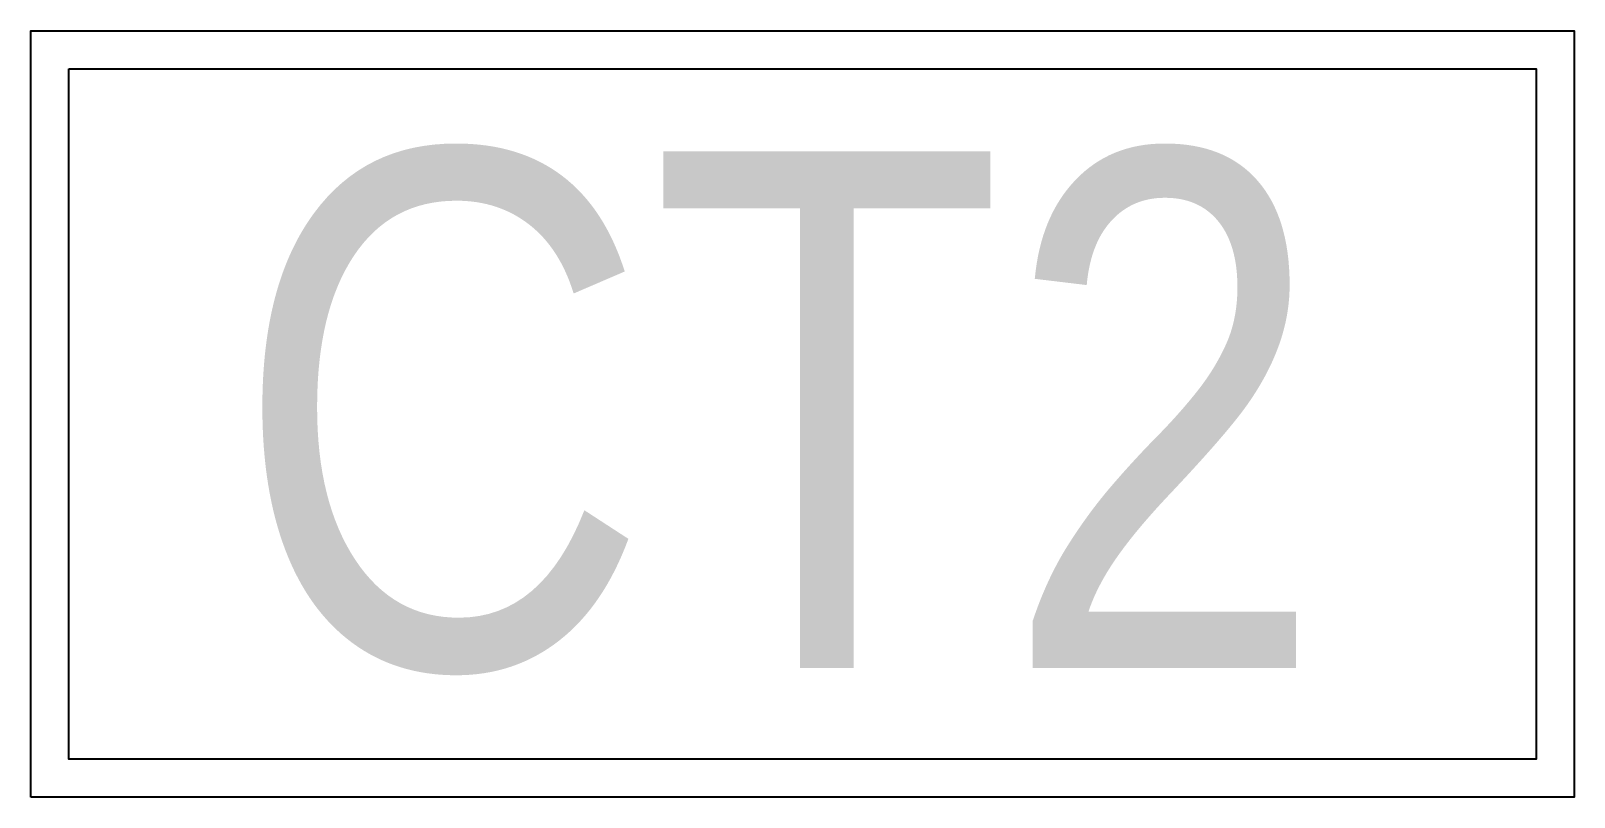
# Model space of a CAD drawing. Header units: millimetres. Extents: x -233 to 233, y 0 to 231.
import ezdxf

# ---------------------------------------------------------------- set-up
doc = ezdxf.new("R2010")
doc.units = ezdxf.units.MM
doc.layers.add('FA-DEVICE-MODULE', color=1, linetype='Continuous')
doc.styles.add('Arial', font='arial.ttf', dxfattribs={"height": 0.35})

msp = doc.modelspace()

# ---------------------------------------------------------------- linework, layer by layer
at = {"layer": 'FA-DEVICE-MODULE'}
for points in [[(-232.71, 0), (-232.71, 231.33), (232.71, 231.33), (232.71, 0)], [(-221.24, 219.86), (221.24, 219.86), (221.24, 11.47), (-221.24, 11.47)]]:
    msp.add_lwpolyline(points, close=True, dxfattribs=at)

# ---------------------------------------------------------------- texts
at = {"layer": 'FA-DEVICE-MODULE', "color": 0, "style": 'Arial', "width": 0.8}
msp.add_text('CT2', height=155.988, rotation=0, dxfattribs=at).set_placement((-171.75, 39.01, 0))

doc.saveas('drawing.dxf')
